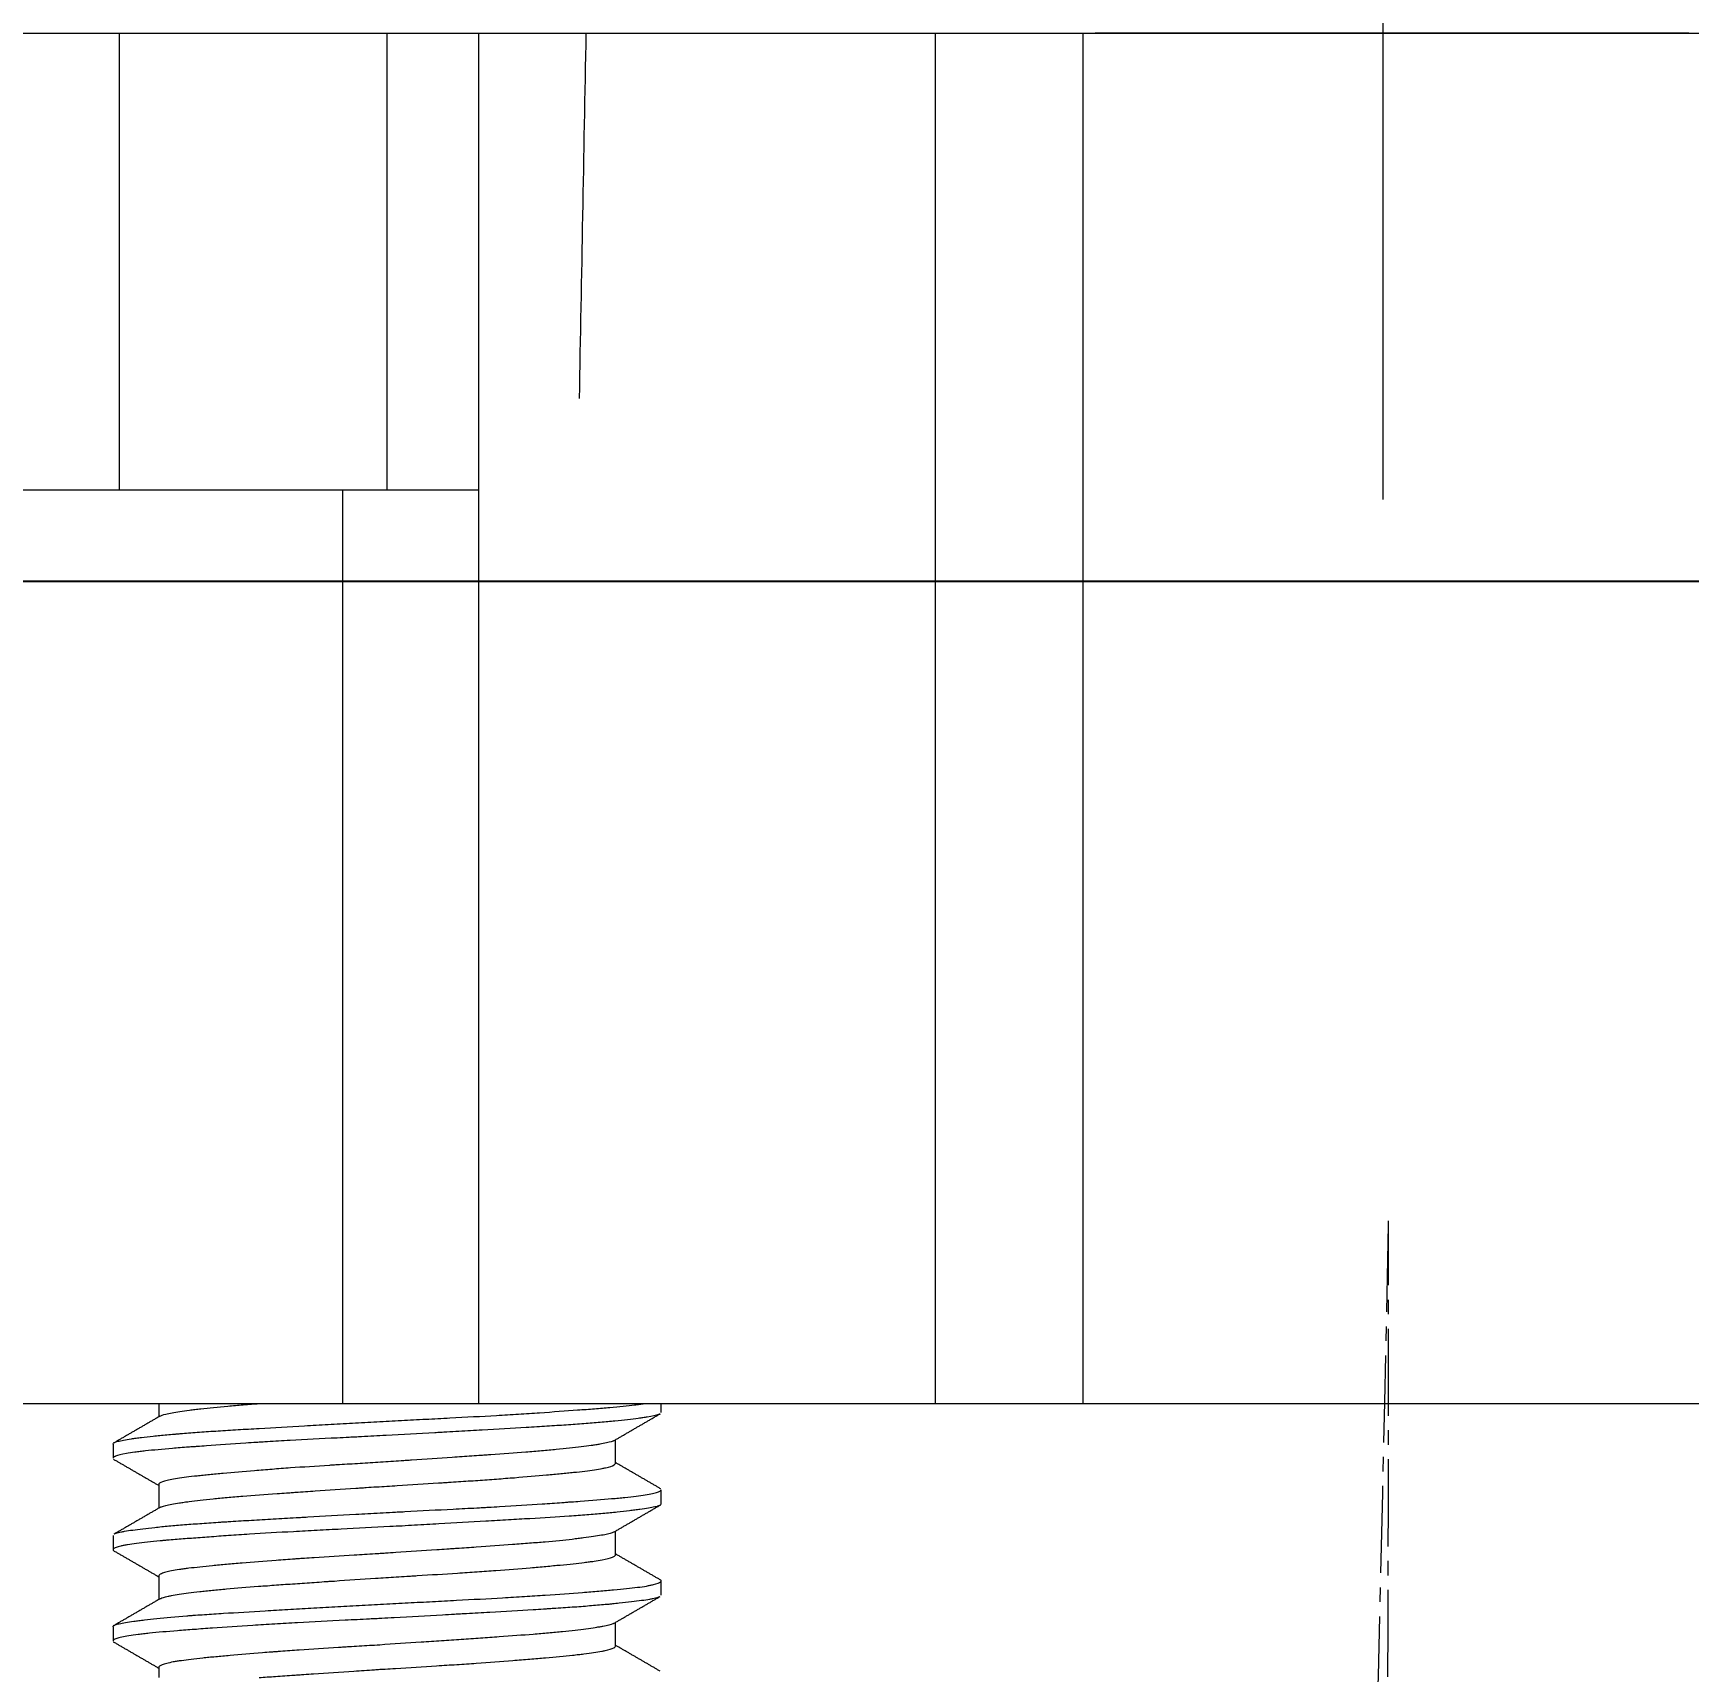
# Model space of a CAD drawing. Header units: millimetres. Extents: x 4812 to 5406, y -1197 to -777.
# Drawn here: x 5115.25 to 5133.38, y -1119.45 to -1101.51 of the extents above; entities that cross this region are included whole.
import ezdxf

# ---------------------------------------------------------------- set-up
doc = ezdxf.new("R2010")
doc.units = ezdxf.units.MM
doc.header["$LTSCALE"] = 0.1
doc.linetypes.add('CENTER2', pattern=[28.575, 19.05, -3.175, 3.175, -3.175])
doc.linetypes.add('CENTERX2', pattern=[101.6, 63.5, -12.7, 12.7, -12.7])
doc.layers.get('0').update_dxf_attribs({"lineweight": 13})
doc.layers.add('CENTER', color=1, linetype='CENTERX2', lineweight=15)
doc.layers.add('DIM', color=3, linetype='Continuous', lineweight=9)
doc.styles.get("Standard").update_dxf_attribs({"font": 'arial.ttf'})
doc.dimstyles.new('사본 ISO-25', dxfattribs={"dimtxt": 5, "dimasz": 5, "dimexe": 1.25, "dimexo": 0.625, "dimgap": 1.2, "dimtad": 1, "dimtih": 1, "dimtoh": 1, "dimdec": 1, "dimdsep": 46, "dimtxsty": 'Standard', "dimcen": 5, "dimclrd": 3, "dimclre": 3, "dimclrt": 4, "dimadec": 0, "dimazin": 0, "dimtfac": 1, "dimtdec": 1, "dimtmove": 0, "dimatfit": 3, "dimfxl": 1.25, "dimarcsym": 0})

# ---------------------------------------------------------------- blocks, each defined once
blk = doc.blocks.new('*D11')
at = {"layer": 'Defpoints', "color": 0, "transparency": 16777216}
for p in [(5104.534, -1092.515), (5155.534, -1092.515), (5155.534, -1122.515)]:
    blk.add_point(p, dxfattribs=at)
at = {"layer": 'DIM', "color": 3, "lineweight": -2, "transparency": 16777216}
for p, q in [((5104.534, -1093.14), (5104.534, -1123.765)), ((5155.534, -1093.14), (5155.534, -1123.765)), ((5109.534, -1122.515), (5150.534, -1122.515)), ((5155.534, -1122.515), (5197.285, -1122.515))]:
    blk.add_line(p, q, dxfattribs=at)
at = {"layer": 'DIM', "color": 3, "transparency": 16777216}
for points in [[(5109.534, -1121.681), (5109.534, -1123.348), (5104.534, -1122.515)], [(5150.534, -1121.681), (5150.534, -1123.348), (5155.534, -1122.515)]]:
    blk.add_solid(points, dxfattribs=at)
at = {"layer": 'DIM', "color": 4, "transparency": 16777216, "insert": (5192.986, -1118.762), "char_height": 5, "attachment_point": 5}
blk.add_mtext('51', dxfattribs=at)
blk = doc.blocks.new('*D12')
at = {"layer": 'Defpoints', "color": 0, "transparency": 16777216}
for p in [(5110.034, -1087.515), (5150.034, -1087.515), (5150.034, -1107.515)]:
    blk.add_point(p, dxfattribs=at)
at = {"layer": 'DIM', "color": 3, "lineweight": -2, "transparency": 16777216}
for p, q in [((5110.034, -1088.14), (5110.034, -1108.765)), ((5150.034, -1088.14), (5150.034, -1108.765)), ((5115.034, -1107.515), (5145.034, -1107.515)), ((5150.034, -1107.515), (5197.665, -1107.515))]:
    blk.add_line(p, q, dxfattribs=at)
at = {"layer": 'DIM', "color": 3, "transparency": 16777216}
for points in [[(5115.034, -1106.681), (5115.034, -1108.348), (5110.034, -1107.515)], [(5145.034, -1106.681), (5145.034, -1108.348), (5150.034, -1107.515)]]:
    blk.add_solid(points, dxfattribs=at)
at = {"layer": 'DIM', "color": 4, "transparency": 16777216, "insert": (5192.791, -1103.762), "char_height": 5, "attachment_point": 5}
blk.add_mtext('40', dxfattribs=at)

msp = doc.modelspace()

# ---------------------------------------------------------------- linework, layer by layer
at = {"color": 7, "linetype": 'Continuous'}
for p, q in [((5102.379, -1101.515), (5157.879, -1101.515)), ((5116.198, -1101.515), (5116.198, -1106.515)), ((5119.129, -1106.515), (5119.129, -1101.515)), ((5120.129, -1101.515), (5120.129, -1116.515)), ((5125.129, -1101.515), (5125.129, -1116.515)), ((5126.749, -1116.515), (5126.749, -1101.515)), ((5102.379, -1106.515), (5120.129, -1106.515)), ((5118.64, -1106.515), (5118.64, -1116.515)), ((5106.629, -1116.515), (5153.629, -1116.515))]:
    msp.add_line(p, q, dxfattribs=at)
at = {"color": 7, "linetype": 'Continuous', "lineweight": 18}
for p, q in [((5102.629, -1101.515), (5121.309, -1101.515)), ((5122.727, -1101.515), (5124.225, -1101.515)), ((5124.225, -1101.515), (5125.293, -1101.515)), ((5125.293, -1101.515), (5126.879, -1101.515)), ((5133.379, -1101.515), (5126.879, -1101.515)), ((5116.629, -1116.515), (5116.629, -1116.661)), ((5122.129, -1116.614), (5122.129, -1116.515)), ((5116.129, -1116.958), (5116.132, -1116.951)), ((5116.129, -1116.958), (5116.129, -1117.113)), ((5121.629, -1117.169), (5121.629, -1116.911)), ((5116.629, -1117.403), (5116.629, -1117.661)), ((5122.129, -1117.613), (5122.129, -1117.459)), ((5121.629, -1118.17), (5121.629, -1117.911)), ((5116.129, -1117.958), (5116.129, -1118.114)), ((5116.629, -1118.402), (5116.629, -1118.661)), ((5122.129, -1118.614), (5122.129, -1118.458)), ((5116.129, -1118.958), (5116.129, -1119.113)), ((5121.629, -1119.169), (5121.629, -1118.911)), ((5116.629, -1119.403), (5116.629, -1119.515))]:
    msp.add_line(p, q, dxfattribs=at)
at = {"color": 1, "linetype": 'Continuous', "lineweight": 13}
msp.add_open_spline([(5121.235, -1105.515), (5121.247, -1104.848), (5121.26, -1104.181), (5121.284, -1102.847), (5121.296, -1102.181), (5121.309, -1101.515)], degree=3, knots=[0, 0, 0, 0, 0.500236, 0.500236, 1, 1, 1, 1], dxfattribs=at)
at = {"color": 7, "linetype": 'Continuous', "lineweight": 18}
for points, knots in [([(5121.309, -1101.515), (5121.346, -1101.515), (5121.385, -1101.515), (5121.443, -1101.515), (5121.462, -1101.515), (5121.502, -1101.515), (5121.522, -1101.515), (5121.62, -1101.515), (5121.699, -1101.515), (5121.797, -1101.515), (5121.816, -1101.515), (5121.855, -1101.515), (5121.874, -1101.515), (5121.932, -1101.515), (5122.006, -1101.515), (5122.077, -1101.515), (5122.129, -1101.515), (5122.147, -1101.515), (5122.18, -1101.515), (5122.197, -1101.515), (5122.277, -1101.515), (5122.335, -1101.515), (5122.4, -1101.515), (5122.412, -1101.515), (5122.436, -1101.515), (5122.448, -1101.515), (5122.481, -1101.515), (5122.521, -1101.515), (5122.553, -1101.515), (5122.573, -1101.515), (5122.58, -1101.515), (5122.591, -1101.515), (5122.597, -1101.515), (5122.62, -1101.515), (5122.629, -1101.515), (5122.629, -1101.515)], [0, 0, 0, 0, 0.062529, 0.062529, 0.093794, 0.093794, 0.125058, 0.125058, 0.250117, 0.250117, 0.281382, 0.281382, 0.312646, 0.312646, 0.375175, 0.437705, 0.437705, 0.468969, 0.468969, 0.500234, 0.500234, 0.625292, 0.625292, 0.656557, 0.656557, 0.687821, 0.687821, 0.750351, 0.81288, 0.81288, 0.844145, 0.844145, 0.875409, 0.875409, 1, 1, 1, 1]), ([(5122.113, -1116.63), (5122.109, -1116.632), (5122.104, -1116.634), (5122.073, -1116.645), (5122.033, -1116.654), (5121.962, -1116.666), (5121.946, -1116.668), (5121.914, -1116.673), (5121.897, -1116.675), (5121.843, -1116.682), (5121.765, -1116.692), (5121.626, -1116.706), (5121.52, -1116.716), (5121.434, -1116.724), (5121.405, -1116.726), (5121.346, -1116.731), (5121.315, -1116.734), (5121.222, -1116.741), (5121.157, -1116.746), (5121.022, -1116.755), (5120.952, -1116.759), (5120.843, -1116.766), (5120.806, -1116.768), (5120.731, -1116.773), (5120.692, -1116.775), (5120.498, -1116.787), (5120.337, -1116.796), (5120.086, -1116.81), (5120.001, -1116.815), (5119.871, -1116.823), (5119.827, -1116.825), (5119.761, -1116.829), (5119.739, -1116.83), (5119.695, -1116.833), (5119.673, -1116.834), (5119.473, -1116.845), (5119.296, -1116.855), (5119.028, -1116.869), (5118.939, -1116.874), (5118.827, -1116.88), (5118.804, -1116.881), (5118.759, -1116.883), (5118.737, -1116.884), (5118.67, -1116.888), (5118.626, -1116.89), (5118.405, -1116.901), (5118.233, -1116.91), (5117.983, -1116.924), (5117.9, -1116.929), (5117.799, -1116.935), (5117.779, -1116.936), (5117.739, -1116.939), (5117.679, -1116.942), (5117.62, -1116.946), (5117.429, -1116.958), (5117.285, -1116.968), (5117.117, -1116.981), (5117.067, -1116.984), (5117.019, -1116.988), (5116.987, -1116.99), (5116.971, -1116.991), (5116.894, -1116.997), (5116.835, -1117.002), (5116.668, -1117.016), (5116.57, -1117.025), (5116.464, -1117.036), (5116.444, -1117.038), (5116.415, -1117.042), (5116.405, -1117.043), (5116.386, -1117.045), (5116.341, -1117.051), (5116.302, -1117.057), (5116.22, -1117.072), (5116.18, -1117.082), (5116.153, -1117.093), (5116.15, -1117.095), (5116.145, -1117.097), (5116.143, -1117.098), (5116.137, -1117.102), (5116.134, -1117.105), (5116.13, -1117.109), (5116.129, -1117.112), (5116.129, -1117.114)], [0, 0, 0, 0, 0.012264, 0.012264, 0.071226, 0.071226, 0.085967, 0.085967, 0.100707, 0.100707, 0.130188, 0.15967, 0.189151, 0.189151, 0.203891, 0.203891, 0.218632, 0.218632, 0.248113, 0.248113, 0.277594, 0.277594, 0.292335, 0.292335, 0.307075, 0.307075, 0.366037, 0.366037, 0.395519, 0.395519, 0.410259, 0.410259, 0.417629, 0.417629, 0.425, 0.425, 0.483962, 0.483962, 0.513443, 0.513443, 0.520813, 0.520813, 0.528184, 0.528184, 0.542924, 0.542924, 0.601886, 0.601886, 0.631367, 0.631367, 0.638738, 0.638738, 0.646108, 0.660849, 0.660849, 0.719811, 0.719811, 0.734551, 0.741922, 0.741922, 0.749292, 0.749292, 0.778773, 0.778773, 0.837735, 0.837735, 0.852476, 0.852476, 0.859846, 0.859846, 0.867216, 0.896697, 0.896697, 0.95566, 0.95566, 0.96303, 0.96303, 0.9704, 0.9704, 0.985141, 0.985141, 1, 1, 1, 1]), ([(5116.138, -1116.946), (5116.139, -1116.945), (5116.142, -1116.943), (5116.153, -1116.937), (5116.166, -1116.933), (5116.217, -1116.92), (5116.266, -1116.911), (5116.339, -1116.9), (5116.347, -1116.899), (5116.365, -1116.896), (5116.391, -1116.893), (5116.419, -1116.889), (5116.479, -1116.882), (5116.565, -1116.872), (5116.665, -1116.862), (5116.745, -1116.855), (5116.786, -1116.851), (5116.829, -1116.847), (5116.858, -1116.845), (5116.873, -1116.844), (5116.948, -1116.838), (5117.011, -1116.833), (5117.141, -1116.823), (5117.277, -1116.814), (5117.422, -1116.805), (5117.535, -1116.798), (5117.573, -1116.796), (5117.651, -1116.792), (5117.69, -1116.789), (5117.89, -1116.778), (5118.055, -1116.768), (5118.31, -1116.754), (5118.396, -1116.749), (5118.528, -1116.741), (5118.572, -1116.739), (5118.661, -1116.733), (5118.706, -1116.731), (5118.839, -1116.723), (5118.928, -1116.719), (5119.107, -1116.709), (5119.196, -1116.704), (5119.374, -1116.695), (5119.463, -1116.69), (5119.597, -1116.684), (5119.642, -1116.681), (5119.73, -1116.677), (5119.774, -1116.674), (5119.992, -1116.663), (5120.162, -1116.654), (5120.408, -1116.64), (5120.488, -1116.635), (5120.607, -1116.628), (5120.646, -1116.625), (5120.723, -1116.62), (5120.761, -1116.618), (5120.947, -1116.605), (5121.086, -1116.595), (5121.247, -1116.583), (5121.278, -1116.581), (5121.34, -1116.576), (5121.37, -1116.574), (5121.459, -1116.567), (5121.514, -1116.562), (5121.671, -1116.549), (5121.761, -1116.54), (5121.858, -1116.528), (5121.876, -1116.526), (5121.902, -1116.522), (5121.911, -1116.521), (5121.928, -1116.519), (5121.939, -1116.517), (5121.949, -1116.515), (5121.952, -1116.515)], [0, 0, 0, 0, 0.0081922, 0.0081922, 0.0374525, 0.0374525, 0.0959731, 0.0959731, 0.1032881, 0.1032881, 0.1106032, 0.1252333, 0.1252333, 0.1544936, 0.1837539, 0.1837539, 0.1983841, 0.2056992, 0.2056992, 0.2130142, 0.2130142, 0.2422745, 0.2422745, 0.2715348, 0.3007951, 0.3007951, 0.3154253, 0.3154253, 0.3300554, 0.3300554, 0.388576, 0.388576, 0.4178363, 0.4178363, 0.4324664, 0.4324664, 0.4470966, 0.4470966, 0.4763569, 0.4763569, 0.5056172, 0.5056172, 0.5348774, 0.5348774, 0.5495076, 0.5495076, 0.5641377, 0.5641377, 0.6226583, 0.6226583, 0.6519186, 0.6519186, 0.6665488, 0.6665488, 0.6811789, 0.6811789, 0.7396995, 0.7396995, 0.7543296, 0.7543296, 0.7689598, 0.7689598, 0.7982201, 0.7982201, 0.8567407, 0.8567407, 0.8713708, 0.8713708, 0.8786859, 0.8786859, 0.886001, 0.8886784, 0.8886784, 0.8886784, 0.8886784]), ([(5116.64, -1116.654), (5116.653, -1116.646), (5116.675, -1116.638), (5116.727, -1116.625), (5116.75, -1116.621), (5116.801, -1116.611), (5116.858, -1116.602), (5116.928, -1116.592), (5116.985, -1116.584), (5117.005, -1116.582), (5117.047, -1116.577), (5117.068, -1116.574), (5117.179, -1116.562), (5117.277, -1116.552), (5117.44, -1116.537), (5117.496, -1116.533), (5117.585, -1116.526), (5117.615, -1116.523), (5117.673, -1116.519), (5117.701, -1116.517), (5117.729, -1116.515)], [0, 0, 0, 0, 0.0517241, 0.0517241, 0.0816571, 0.0816571, 0.11159, 0.141523, 0.141523, 0.1564895, 0.1564895, 0.1714559, 0.1714559, 0.2313218, 0.2313218, 0.2612548, 0.2612548, 0.2762213, 0.2762213, 0.2893838, 0.2893838, 0.2893838, 0.2893838]), ([(5121.611, -1116.922), (5121.608, -1116.923), (5121.605, -1116.924), (5121.596, -1116.928), (5121.59, -1116.93), (5121.554, -1116.942), (5121.512, -1116.951), (5121.443, -1116.963), (5121.428, -1116.965), (5121.397, -1116.97), (5121.381, -1116.973), (5121.33, -1116.98), (5121.293, -1116.985), (5121.173, -1117), (5121.082, -1117.01), (5120.955, -1117.022), (5120.929, -1117.025), (5120.875, -1117.029), (5120.848, -1117.032), (5120.764, -1117.039), (5120.706, -1117.044), (5120.526, -1117.057), (5120.399, -1117.067), (5120.246, -1117.077), (5120.229, -1117.078), (5120.195, -1117.081), (5120.178, -1117.082), (5120.126, -1117.086), (5120.091, -1117.088), (5119.985, -1117.095), (5119.914, -1117.1), (5119.697, -1117.115), (5119.55, -1117.125), (5119.379, -1117.136), (5119.36, -1117.138), (5119.322, -1117.14), (5119.265, -1117.144), (5119.208, -1117.148), (5119.095, -1117.155), (5119.02, -1117.16), (5118.87, -1117.169), (5118.795, -1117.174), (5118.683, -1117.181), (5118.627, -1117.184), (5118.571, -1117.187), (5118.534, -1117.19), (5118.516, -1117.191), (5118.35, -1117.201), (5118.208, -1117.211), (5118.003, -1117.225), (5117.936, -1117.23), (5117.838, -1117.238), (5117.806, -1117.24), (5117.742, -1117.245), (5117.71, -1117.248), (5117.556, -1117.26), (5117.441, -1117.27), (5117.284, -1117.284), (5117.234, -1117.289), (5117.162, -1117.296), (5117.138, -1117.299), (5117.093, -1117.303), (5117.071, -1117.306), (5116.966, -1117.317), (5116.894, -1117.326), (5116.804, -1117.341), (5116.778, -1117.346), (5116.73, -1117.356), (5116.71, -1117.361), (5116.659, -1117.376), (5116.638, -1117.386), (5116.63, -1117.398), (5116.629, -1117.4), (5116.629, -1117.403), (5116.629, -1117.403), (5116.629, -1117.404)], [0, 0, 0, 0, 0.008516, 0.008516, 0.023512, 0.023512, 0.083492, 0.083492, 0.098488, 0.098488, 0.113483, 0.113483, 0.143473, 0.143473, 0.203454, 0.203454, 0.218449, 0.218449, 0.233444, 0.233444, 0.263435, 0.263435, 0.323416, 0.323416, 0.330913, 0.330913, 0.338411, 0.338411, 0.353406, 0.353406, 0.383396, 0.383396, 0.443377, 0.443377, 0.450875, 0.450875, 0.458372, 0.473368, 0.473368, 0.503358, 0.503358, 0.533348, 0.533348, 0.548344, 0.555841, 0.555841, 0.563339, 0.563339, 0.62332, 0.62332, 0.65331, 0.65331, 0.668305, 0.668305, 0.6833, 0.6833, 0.743281, 0.743281, 0.773272, 0.773272, 0.788267, 0.788267, 0.803262, 0.803262, 0.863243, 0.863243, 0.893233, 0.893233, 0.923223, 0.923223, 0.983204, 0.983204, 0.998199, 0.998199, 1, 1, 1, 1]), ([(5116.647, -1117.65), (5116.651, -1117.648), (5116.655, -1117.646), (5116.684, -1117.635), (5116.721, -1117.626), (5116.797, -1117.612), (5116.825, -1117.607), (5116.873, -1117.6), (5116.89, -1117.597), (5116.925, -1117.592), (5116.943, -1117.59), (5117.038, -1117.578), (5117.125, -1117.568), (5117.248, -1117.555), (5117.273, -1117.553), (5117.325, -1117.548), (5117.351, -1117.545), (5117.433, -1117.538), (5117.49, -1117.533), (5117.666, -1117.519), (5117.792, -1117.51), (5117.958, -1117.498), (5117.992, -1117.496), (5118.044, -1117.492), (5118.061, -1117.491), (5118.096, -1117.489), (5118.113, -1117.487), (5118.2, -1117.481), (5118.271, -1117.477), (5118.487, -1117.462), (5118.634, -1117.452), (5118.804, -1117.44), (5118.823, -1117.439), (5118.861, -1117.437), (5118.88, -1117.435), (5118.937, -1117.431), (5118.975, -1117.429), (5119.089, -1117.422), (5119.165, -1117.417), (5119.391, -1117.403), (5119.542, -1117.393), (5119.709, -1117.383), (5119.728, -1117.382), (5119.765, -1117.379), (5119.82, -1117.376), (5119.875, -1117.372), (5119.983, -1117.365), (5120.124, -1117.356), (5120.26, -1117.346), (5120.36, -1117.339), (5120.393, -1117.336), (5120.459, -1117.331), (5120.491, -1117.329), (5120.65, -1117.316), (5120.767, -1117.306), (5120.929, -1117.291), (5120.981, -1117.287), (5121.055, -1117.28), (5121.079, -1117.277), (5121.126, -1117.273), (5121.149, -1117.27), (5121.259, -1117.259), (5121.335, -1117.249), (5121.43, -1117.235), (5121.459, -1117.23), (5121.497, -1117.223), (5121.509, -1117.22), (5121.531, -1117.215), (5121.542, -1117.213), (5121.589, -1117.2), (5121.613, -1117.19), (5121.626, -1117.178), (5121.628, -1117.174), (5121.629, -1117.17), (5121.629, -1117.169), (5121.629, -1117.169), (5121.629, -1117.169)], [0, 0, 0, 0, 0.012066, 0.012066, 0.072394, 0.072394, 0.102558, 0.102558, 0.11764, 0.11764, 0.132722, 0.132722, 0.19305, 0.19305, 0.208132, 0.208132, 0.223214, 0.223214, 0.253378, 0.253378, 0.313707, 0.313707, 0.328789, 0.328789, 0.33633, 0.33633, 0.343871, 0.343871, 0.374035, 0.374035, 0.434363, 0.434363, 0.441904, 0.441904, 0.449445, 0.449445, 0.464527, 0.464527, 0.494691, 0.494691, 0.555019, 0.555019, 0.56256, 0.56256, 0.570101, 0.585183, 0.585183, 0.615347, 0.645512, 0.645512, 0.660594, 0.660594, 0.675676, 0.675676, 0.736004, 0.736004, 0.766168, 0.766168, 0.78125, 0.78125, 0.796332, 0.796332, 0.85666, 0.85666, 0.886824, 0.886824, 0.901906, 0.901906, 0.916988, 0.916988, 0.977317, 0.977317, 0.992399, 0.99994, 0.99994, 1, 1, 1, 1]), ([(5116.145, -1117.942), (5116.155, -1117.937), (5116.17, -1117.932), (5116.199, -1117.924), (5116.209, -1117.922), (5116.231, -1117.918), (5116.243, -1117.915), (5116.282, -1117.908), (5116.311, -1117.904), (5116.411, -1117.89), (5116.492, -1117.88), (5116.612, -1117.868), (5116.636, -1117.865), (5116.688, -1117.86), (5116.714, -1117.858), (5116.796, -1117.85), (5116.853, -1117.845), (5116.973, -1117.836), (5117.036, -1117.831), (5117.168, -1117.822), (5117.237, -1117.817), (5117.326, -1117.811), (5117.344, -1117.81), (5117.381, -1117.808), (5117.436, -1117.804), (5117.492, -1117.801), (5117.606, -1117.794), (5117.761, -1117.785), (5117.923, -1117.776), (5118.048, -1117.769), (5118.111, -1117.765), (5118.196, -1117.76), (5118.239, -1117.758), (5118.434, -1117.746), (5118.608, -1117.736), (5118.874, -1117.722), (5118.963, -1117.717), (5119.098, -1117.709), (5119.143, -1117.707), (5119.211, -1117.703), (5119.233, -1117.702), (5119.278, -1117.7), (5119.301, -1117.699), (5119.503, -1117.688), (5119.679, -1117.679), (5119.939, -1117.666), (5120.025, -1117.661), (5120.131, -1117.656), (5120.152, -1117.654), (5120.195, -1117.652), (5120.216, -1117.651), (5120.279, -1117.647), (5120.32, -1117.645), (5120.525, -1117.633), (5120.68, -1117.623), (5120.901, -1117.608), (5120.973, -1117.603), (5121.06, -1117.597), (5121.077, -1117.596), (5121.111, -1117.593), (5121.162, -1117.59), (5121.21, -1117.586), (5121.369, -1117.574), (5121.484, -1117.565), (5121.613, -1117.554), (5121.65, -1117.55), (5121.685, -1117.547), (5121.709, -1117.545), (5121.72, -1117.544), (5121.776, -1117.538), (5121.817, -1117.533), (5121.93, -1117.519), (5121.989, -1117.509), (5122.045, -1117.497), (5122.056, -1117.495), (5122.074, -1117.489), (5122.082, -1117.487), (5122.104, -1117.479), (5122.115, -1117.474), (5122.126, -1117.465), (5122.129, -1117.462), (5122.129, -1117.458)], [0, 0, 0, 0, 0.032546, 0.032546, 0.047287, 0.047287, 0.062028, 0.062028, 0.091509, 0.091509, 0.150471, 0.150471, 0.165211, 0.165211, 0.179952, 0.179952, 0.209433, 0.209433, 0.238914, 0.238914, 0.268395, 0.268395, 0.275765, 0.275765, 0.283136, 0.297876, 0.297876, 0.327357, 0.356838, 0.356838, 0.371579, 0.378949, 0.38632, 0.38632, 0.445282, 0.445282, 0.474763, 0.474763, 0.489503, 0.489503, 0.496874, 0.496874, 0.504244, 0.504244, 0.563206, 0.563206, 0.592687, 0.592687, 0.600057, 0.600057, 0.607428, 0.607428, 0.622168, 0.622168, 0.68113, 0.68113, 0.710612, 0.710612, 0.717982, 0.717982, 0.725352, 0.740093, 0.740093, 0.799055, 0.799055, 0.813795, 0.821166, 0.821166, 0.828536, 0.828536, 0.858017, 0.858017, 0.916979, 0.916979, 0.93172, 0.93172, 0.94646, 0.94646, 0.975941, 0.975941, 1, 1, 1, 1]), ([(5122.129, -1117.615), (5122.129, -1117.617), (5122.128, -1117.618), (5122.124, -1117.625), (5122.116, -1117.629), (5122.102, -1117.635), (5122.099, -1117.636), (5122.092, -1117.638), (5122.081, -1117.642), (5122.068, -1117.645), (5122.039, -1117.652), (5121.993, -1117.661), (5121.932, -1117.67), (5121.88, -1117.677), (5121.853, -1117.681), (5121.823, -1117.684), (5121.803, -1117.687), (5121.793, -1117.688), (5121.74, -1117.694), (5121.649, -1117.704), (5121.494, -1117.719), (5121.377, -1117.729), (5121.285, -1117.736), (5121.254, -1117.738), (5121.189, -1117.743), (5121.156, -1117.746), (5120.988, -1117.757), (5120.844, -1117.766), (5120.616, -1117.78), (5120.538, -1117.784), (5120.417, -1117.791), (5120.376, -1117.794), (5120.293, -1117.798), (5120.251, -1117.801), (5120.042, -1117.813), (5119.871, -1117.823), (5119.608, -1117.838), (5119.519, -1117.843), (5119.385, -1117.85), (5119.339, -1117.853), (5119.25, -1117.858), (5119.205, -1117.86), (5118.981, -1117.872), (5118.803, -1117.881), (5118.539, -1117.895), (5118.451, -1117.899), (5118.276, -1117.908), (5118.19, -1117.913), (5117.938, -1117.927), (5117.777, -1117.936), (5117.583, -1117.948), (5117.545, -1117.951), (5117.469, -1117.956), (5117.431, -1117.958), (5117.321, -1117.966), (5117.25, -1117.971), (5117.115, -1117.981), (5117.049, -1117.986), (5116.925, -1117.995), (5116.865, -1118), (5116.78, -1118.006), (5116.752, -1118.009), (5116.711, -1118.012), (5116.698, -1118.013), (5116.672, -1118.016), (5116.608, -1118.021), (5116.549, -1118.027), (5116.419, -1118.041), (5116.347, -1118.05), (5116.282, -1118.061), (5116.275, -1118.062), (5116.261, -1118.065), (5116.255, -1118.066), (5116.236, -1118.07), (5116.224, -1118.072), (5116.192, -1118.08), (5116.158, -1118.09), (5116.14, -1118.1), (5116.129, -1118.109), (5116.128, -1118.114), (5116.131, -1118.12), (5116.132, -1118.121), (5116.135, -1118.124), (5116.137, -1118.126), (5116.141, -1118.128), (5116.143, -1118.129)], [0, 0, 0, 0, 0.009973, 0.009973, 0.037677, 0.037677, 0.044603, 0.044603, 0.051529, 0.06538, 0.06538, 0.093084, 0.120788, 0.120788, 0.13464, 0.141566, 0.141566, 0.148492, 0.148492, 0.176196, 0.2039, 0.231604, 0.231604, 0.245456, 0.245456, 0.259308, 0.259308, 0.314716, 0.314716, 0.34242, 0.34242, 0.356271, 0.356271, 0.370123, 0.370123, 0.425531, 0.425531, 0.453235, 0.453235, 0.467087, 0.467087, 0.480939, 0.480939, 0.536347, 0.536347, 0.564051, 0.564051, 0.591755, 0.591755, 0.647162, 0.647162, 0.661014, 0.661014, 0.674866, 0.674866, 0.70257, 0.70257, 0.730274, 0.730274, 0.757978, 0.757978, 0.77183, 0.77183, 0.778756, 0.778756, 0.785682, 0.813386, 0.813386, 0.868794, 0.868794, 0.87572, 0.87572, 0.882646, 0.882646, 0.896498, 0.896498, 0.924201, 0.951905, 0.951905, 0.979609, 0.979609, 0.986535, 0.986535, 0.993461, 1, 1, 1, 1]), ([(5121.617, -1117.918), (5121.611, -1117.922), (5121.603, -1117.926), (5121.58, -1117.934), (5121.563, -1117.939), (5121.504, -1117.953), (5121.451, -1117.962), (5121.355, -1117.976), (5121.319, -1117.981), (5121.261, -1117.989), (5121.241, -1117.991), (5121.2, -1117.996), (5121.178, -1117.999), (5121.067, -1118.011), (5120.967, -1118.021), (5120.804, -1118.036), (5120.747, -1118.04), (5120.658, -1118.047), (5120.628, -1118.05), (5120.566, -1118.054), (5120.535, -1118.057), (5120.377, -1118.068), (5120.244, -1118.078), (5120.036, -1118.092), (5119.965, -1118.097), (5119.874, -1118.103), (5119.856, -1118.104), (5119.819, -1118.107), (5119.764, -1118.111), (5119.709, -1118.114), (5119.525, -1118.127), (5119.375, -1118.137), (5119.187, -1118.149), (5119.13, -1118.153), (5119.073, -1118.156), (5119.035, -1118.159), (5119.016, -1118.16), (5118.92, -1118.166), (5118.845, -1118.171), (5118.621, -1118.184), (5118.474, -1118.193), (5118.295, -1118.205), (5118.259, -1118.208), (5118.206, -1118.211), (5118.188, -1118.212), (5118.153, -1118.215), (5118.136, -1118.216), (5118.049, -1118.222), (5117.981, -1118.227), (5117.784, -1118.242), (5117.659, -1118.252), (5117.512, -1118.264), (5117.483, -1118.267), (5117.427, -1118.272), (5117.399, -1118.274), (5117.318, -1118.281), (5117.267, -1118.286), (5117.121, -1118.3), (5117.035, -1118.309), (5116.94, -1118.321), (5116.922, -1118.323), (5116.887, -1118.328), (5116.871, -1118.33), (5116.824, -1118.338), (5116.767, -1118.347), (5116.724, -1118.357), (5116.696, -1118.365), (5116.688, -1118.367), (5116.672, -1118.372), (5116.665, -1118.375), (5116.639, -1118.386), (5116.629, -1118.395), (5116.629, -1118.403)], [0, 0, 0, 0, 0.023615, 0.023615, 0.053433, 0.053433, 0.113071, 0.113071, 0.142889, 0.142889, 0.157799, 0.157799, 0.172708, 0.172708, 0.232345, 0.232345, 0.262164, 0.262164, 0.277073, 0.277073, 0.291983, 0.291983, 0.35162, 0.35162, 0.381439, 0.381439, 0.388893, 0.388893, 0.396348, 0.411257, 0.411257, 0.470895, 0.470895, 0.485804, 0.493259, 0.493259, 0.500714, 0.500714, 0.530532, 0.530532, 0.59017, 0.59017, 0.605079, 0.605079, 0.612534, 0.612534, 0.619988, 0.619988, 0.649807, 0.649807, 0.709444, 0.709444, 0.724354, 0.724354, 0.739263, 0.739263, 0.769082, 0.769082, 0.828719, 0.828719, 0.843628, 0.843628, 0.858538, 0.858538, 0.888356, 0.918175, 0.918175, 0.933084, 0.933084, 0.947994, 0.947994, 1, 1, 1, 1]), ([(5116.64, -1118.654), (5116.652, -1118.647), (5116.673, -1118.639), (5116.712, -1118.629), (5116.722, -1118.627), (5116.744, -1118.622), (5116.756, -1118.62), (5116.794, -1118.612), (5116.822, -1118.608), (5116.916, -1118.593), (5116.991, -1118.583), (5117.1, -1118.571), (5117.122, -1118.568), (5117.169, -1118.563), (5117.193, -1118.561), (5117.267, -1118.553), (5117.318, -1118.548), (5117.479, -1118.534), (5117.596, -1118.525), (5117.754, -1118.513), (5117.787, -1118.511), (5117.852, -1118.506), (5117.884, -1118.503), (5117.984, -1118.496), (5118.12, -1118.487), (5118.261, -1118.477), (5118.368, -1118.47), (5118.423, -1118.466), (5118.478, -1118.462), (5118.515, -1118.46), (5118.534, -1118.459), (5118.701, -1118.447), (5118.851, -1118.437), (5119.078, -1118.422), (5119.153, -1118.417), (5119.267, -1118.41), (5119.306, -1118.408), (5119.363, -1118.404), (5119.382, -1118.403), (5119.42, -1118.401), (5119.439, -1118.4), (5119.609, -1118.389), (5119.756, -1118.38), (5119.972, -1118.366), (5120.043, -1118.361), (5120.149, -1118.354), (5120.184, -1118.352), (5120.252, -1118.347), (5120.286, -1118.344), (5120.453, -1118.332), (5120.579, -1118.322), (5120.756, -1118.307), (5120.813, -1118.302), (5120.923, -1118.292), (5120.976, -1118.287), (5121.124, -1118.273), (5121.212, -1118.264), (5121.307, -1118.252), (5121.326, -1118.25), (5121.361, -1118.245), (5121.378, -1118.243), (5121.427, -1118.236), (5121.456, -1118.231), (5121.533, -1118.216), (5121.571, -1118.206), (5121.602, -1118.193), (5121.607, -1118.191), (5121.616, -1118.186), (5121.62, -1118.183), (5121.627, -1118.177), (5121.629, -1118.173), (5121.629, -1118.169)], [0, 0, 0, 0, 0.049329, 0.049329, 0.064295, 0.064295, 0.079262, 0.079262, 0.109195, 0.109195, 0.169061, 0.169061, 0.184027, 0.184027, 0.198993, 0.198993, 0.228926, 0.228926, 0.288792, 0.288792, 0.303759, 0.303759, 0.318725, 0.318725, 0.348658, 0.378591, 0.378591, 0.393557, 0.401041, 0.401041, 0.408524, 0.408524, 0.46839, 0.46839, 0.498323, 0.498323, 0.513289, 0.513289, 0.520772, 0.520772, 0.528256, 0.528256, 0.588121, 0.588121, 0.618054, 0.618054, 0.633021, 0.633021, 0.647987, 0.647987, 0.707853, 0.707853, 0.737786, 0.737786, 0.767719, 0.767719, 0.827585, 0.827585, 0.842551, 0.842551, 0.857518, 0.857518, 0.887451, 0.887451, 0.947317, 0.947317, 0.962283, 0.962283, 0.97725, 0.97725, 1, 1, 1, 1]), ([(5116.129, -1118.958), (5116.129, -1118.956), (5116.13, -1118.954), (5116.132, -1118.95), (5116.136, -1118.946), (5116.142, -1118.943), (5116.147, -1118.941), (5116.15, -1118.939), (5116.164, -1118.934), (5116.179, -1118.929), (5116.236, -1118.916), (5116.289, -1118.907), (5116.375, -1118.895), (5116.393, -1118.893), (5116.422, -1118.889), (5116.432, -1118.888), (5116.452, -1118.885), (5116.503, -1118.879), (5116.56, -1118.873), (5116.705, -1118.858), (5116.815, -1118.848), (5116.953, -1118.837), (5116.968, -1118.836), (5117, -1118.834), (5117.016, -1118.832), (5117.064, -1118.829), (5117.097, -1118.827), (5117.198, -1118.82), (5117.267, -1118.815), (5117.482, -1118.802), (5117.634, -1118.793), (5117.836, -1118.781), (5117.877, -1118.778), (5117.959, -1118.774), (5118.001, -1118.771), (5118.126, -1118.764), (5118.295, -1118.754), (5118.468, -1118.744), (5118.6, -1118.737), (5118.644, -1118.734), (5118.733, -1118.729), (5118.778, -1118.727), (5118.913, -1118.719), (5119.002, -1118.714), (5119.181, -1118.705), (5119.27, -1118.7), (5119.448, -1118.691), (5119.537, -1118.687), (5119.67, -1118.68), (5119.714, -1118.678), (5119.802, -1118.673), (5119.846, -1118.671), (5120.064, -1118.659), (5120.232, -1118.65), (5120.475, -1118.636), (5120.554, -1118.631), (5120.671, -1118.624), (5120.709, -1118.621), (5120.785, -1118.616), (5120.823, -1118.614), (5121.006, -1118.601), (5121.142, -1118.591), (5121.33, -1118.577), (5121.39, -1118.572), (5121.476, -1118.566), (5121.504, -1118.563), (5121.558, -1118.559), (5121.584, -1118.556), (5121.71, -1118.545), (5121.797, -1118.536), (5121.906, -1118.522), (5121.939, -1118.517), (5121.983, -1118.51), (5121.996, -1118.507), (5122.021, -1118.502), (5122.033, -1118.5), (5122.086, -1118.487), (5122.113, -1118.477), (5122.126, -1118.465), (5122.128, -1118.463), (5122.129, -1118.458), (5122.129, -1118.455), (5122.126, -1118.45), (5122.124, -1118.448), (5122.119, -1118.445)], [0, 0, 0, 0, 0.01112, 0.01112, 0.025021, 0.031972, 0.031972, 0.038922, 0.038922, 0.066725, 0.066725, 0.12233, 0.12233, 0.136231, 0.136231, 0.143182, 0.143182, 0.150132, 0.177935, 0.177935, 0.23354, 0.23354, 0.24049, 0.24049, 0.247441, 0.247441, 0.261342, 0.261342, 0.289145, 0.289145, 0.34475, 0.34475, 0.358651, 0.358651, 0.372552, 0.372552, 0.400355, 0.428157, 0.428157, 0.442059, 0.442059, 0.45596, 0.45596, 0.483762, 0.483762, 0.511565, 0.511565, 0.539367, 0.539367, 0.553269, 0.553269, 0.56717, 0.56717, 0.622775, 0.622775, 0.650578, 0.650578, 0.664479, 0.664479, 0.67838, 0.67838, 0.733985, 0.733985, 0.761788, 0.761788, 0.775689, 0.775689, 0.78959, 0.78959, 0.845195, 0.845195, 0.872998, 0.872998, 0.886899, 0.886899, 0.9008, 0.9008, 0.956405, 0.956405, 0.970306, 0.970306, 0.984208, 0.984208, 1, 1, 1, 1]), ([(5122.112, -1118.631), (5122.111, -1118.631), (5122.101, -1118.636), (5122.086, -1118.641), (5122.059, -1118.647), (5122.044, -1118.651), (5122.027, -1118.654), (5122.015, -1118.656), (5122.009, -1118.658), (5121.95, -1118.668), (5121.884, -1118.677), (5121.762, -1118.692), (5121.718, -1118.697), (5121.647, -1118.704), (5121.622, -1118.707), (5121.584, -1118.71), (5121.57, -1118.712), (5121.544, -1118.714), (5121.477, -1118.72), (5121.405, -1118.726), (5121.285, -1118.736), (5121.222, -1118.741), (5121.09, -1118.75), (5121.022, -1118.755), (5120.932, -1118.76), (5120.914, -1118.762), (5120.878, -1118.764), (5120.86, -1118.765), (5120.804, -1118.768), (5120.766, -1118.771), (5120.577, -1118.782), (5120.418, -1118.791), (5120.169, -1118.806), (5120.085, -1118.81), (5119.977, -1118.817), (5119.955, -1118.818), (5119.912, -1118.82), (5119.847, -1118.824), (5119.781, -1118.828), (5119.562, -1118.84), (5119.385, -1118.85), (5119.161, -1118.862), (5119.116, -1118.865), (5119.049, -1118.868), (5119.027, -1118.87), (5118.981, -1118.872), (5118.959, -1118.873), (5118.846, -1118.879), (5118.757, -1118.883), (5118.492, -1118.897), (5118.319, -1118.906), (5118.107, -1118.917), (5118.065, -1118.92), (5117.981, -1118.924), (5117.94, -1118.927), (5117.816, -1118.934), (5117.737, -1118.939), (5117.503, -1118.953), (5117.356, -1118.963), (5117.183, -1118.976), (5117.149, -1118.978), (5117.082, -1118.983), (5117.049, -1118.986), (5116.954, -1118.993), (5116.893, -1118.997), (5116.721, -1119.011), (5116.618, -1119.02), (5116.506, -1119.032), (5116.484, -1119.034), (5116.443, -1119.039), (5116.423, -1119.041), (5116.367, -1119.048), (5116.299, -1119.057), (5116.221, -1119.072), (5116.184, -1119.082), (5116.154, -1119.092), (5116.144, -1119.097), (5116.132, -1119.106), (5116.129, -1119.111), (5116.129, -1119.115)], [0, 0, 0, 0, 0.001887, 0.031368, 0.031368, 0.046108, 0.053479, 0.053479, 0.060849, 0.060849, 0.119811, 0.119811, 0.149292, 0.149292, 0.164033, 0.164033, 0.171403, 0.171403, 0.178774, 0.208255, 0.208255, 0.237736, 0.237736, 0.267217, 0.267217, 0.274587, 0.274587, 0.281958, 0.281958, 0.296698, 0.296698, 0.35566, 0.35566, 0.385142, 0.385142, 0.392512, 0.392512, 0.399882, 0.414623, 0.414623, 0.473585, 0.473585, 0.488326, 0.488326, 0.495696, 0.495696, 0.503066, 0.503066, 0.532547, 0.532547, 0.59151, 0.59151, 0.60625, 0.60625, 0.620991, 0.620991, 0.650472, 0.650472, 0.709434, 0.709434, 0.724175, 0.724175, 0.738915, 0.738915, 0.768397, 0.768397, 0.827359, 0.827359, 0.8421, 0.8421, 0.85684, 0.85684, 0.886321, 0.915802, 0.945284, 0.945284, 0.974765, 0.974765, 1, 1, 1, 1]), ([(5121.611, -1118.921), (5121.608, -1118.923), (5121.605, -1118.925), (5121.578, -1118.935), (5121.542, -1118.945), (5121.48, -1118.956), (5121.467, -1118.959), (5121.439, -1118.963), (5121.424, -1118.966), (5121.377, -1118.973), (5121.343, -1118.978), (5121.232, -1118.993), (5121.146, -1119.003), (5121.025, -1119.015), (5121, -1119.018), (5120.948, -1119.023), (5120.922, -1119.025), (5120.842, -1119.032), (5120.786, -1119.037), (5120.612, -1119.051), (5120.488, -1119.06), (5120.322, -1119.072), (5120.288, -1119.074), (5120.22, -1119.079), (5120.186, -1119.081), (5120.083, -1119.089), (5119.942, -1119.098), (5119.798, -1119.108), (5119.688, -1119.116), (5119.651, -1119.118), (5119.576, -1119.123), (5119.539, -1119.126), (5119.35, -1119.138), (5119.2, -1119.148), (5118.974, -1119.163), (5118.899, -1119.167), (5118.786, -1119.174), (5118.748, -1119.177), (5118.692, -1119.18), (5118.673, -1119.181), (5118.636, -1119.183), (5118.617, -1119.185), (5118.45, -1119.195), (5118.306, -1119.204), (5118.098, -1119.219), (5118.012, -1119.225), (5117.929, -1119.231), (5117.895, -1119.233), (5117.879, -1119.235), (5117.829, -1119.238), (5117.797, -1119.241), (5117.638, -1119.253), (5117.52, -1119.263), (5117.356, -1119.278), (5117.303, -1119.283), (5117.24, -1119.289), (5117.228, -1119.29), (5117.203, -1119.292), (5117.167, -1119.296), (5117.133, -1119.299), (5117.021, -1119.311), (5116.944, -1119.32), (5116.861, -1119.332), (5116.846, -1119.334), (5116.816, -1119.339), (5116.802, -1119.341), (5116.761, -1119.349), (5116.738, -1119.354), (5116.678, -1119.369), (5116.652, -1119.379), (5116.635, -1119.391), (5116.633, -1119.394), (5116.63, -1119.399), (5116.629, -1119.401), (5116.629, -1119.403)], [0, 0, 0, 0, 0.010555, 0.010555, 0.070536, 0.070536, 0.085531, 0.085531, 0.100526, 0.100526, 0.130517, 0.130517, 0.190498, 0.190498, 0.205493, 0.205493, 0.220488, 0.220488, 0.250478, 0.250478, 0.310459, 0.310459, 0.325454, 0.325454, 0.340449, 0.340449, 0.37044, 0.40043, 0.40043, 0.415425, 0.415425, 0.43042, 0.43042, 0.490401, 0.490401, 0.520391, 0.520391, 0.535387, 0.535387, 0.542884, 0.542884, 0.550382, 0.550382, 0.610362, 0.610362, 0.640353, 0.64785, 0.64785, 0.655348, 0.655348, 0.670343, 0.670343, 0.730324, 0.730324, 0.760314, 0.760314, 0.767812, 0.767812, 0.775309, 0.790305, 0.790305, 0.850285, 0.850285, 0.86528, 0.86528, 0.880276, 0.880276, 0.910266, 0.910266, 0.970247, 0.970247, 0.985242, 0.985242, 1, 1, 1, 1]), ([(5117.728, -1119.515), (5117.787, -1119.51), (5117.847, -1119.506), (5117.974, -1119.497), (5118.059, -1119.491), (5118.146, -1119.485), (5118.182, -1119.483), (5118.199, -1119.481), (5118.253, -1119.478), (5118.289, -1119.475), (5118.469, -1119.463), (5118.616, -1119.453), (5118.84, -1119.438), (5118.916, -1119.433), (5119.011, -1119.427), (5119.031, -1119.425), (5119.069, -1119.423), (5119.088, -1119.422), (5119.145, -1119.418), (5119.183, -1119.416), (5119.373, -1119.404), (5119.523, -1119.395), (5119.708, -1119.383), (5119.745, -1119.381), (5119.819, -1119.376), (5119.855, -1119.374), (5119.965, -1119.367), (5120.036, -1119.362), (5120.245, -1119.347), (5120.378, -1119.338), (5120.537, -1119.325), (5120.568, -1119.322), (5120.63, -1119.317), (5120.661, -1119.315), (5120.75, -1119.307), (5120.807, -1119.302), (5120.971, -1119.288), (5121.07, -1119.279), (5121.181, -1119.267), (5121.203, -1119.264), (5121.245, -1119.26), (5121.265, -1119.257), (5121.323, -1119.25), (5121.393, -1119.241), (5121.452, -1119.231), (5121.491, -1119.224), (5121.503, -1119.222), (5121.526, -1119.217), (5121.536, -1119.214), (5121.585, -1119.201), (5121.61, -1119.191), (5121.627, -1119.177), (5121.629, -1119.173), (5121.629, -1119.169)], [0.284642, 0.284642, 0.284642, 0.284642, 0.312621, 0.312621, 0.342727, 0.3502535, 0.3502535, 0.35778, 0.35778, 0.372833, 0.372833, 0.433045, 0.433045, 0.463151, 0.463151, 0.4706775, 0.4706775, 0.478204, 0.478204, 0.493257, 0.493257, 0.5534689, 0.5534689, 0.5685219, 0.5685219, 0.5835749, 0.5835749, 0.6136809, 0.6136809, 0.6738929, 0.6738929, 0.6889459, 0.6889459, 0.7039989, 0.7039989, 0.7341049, 0.7341049, 0.7943169, 0.7943169, 0.8093699, 0.8093699, 0.8244229, 0.8244229, 0.8545288, 0.8846348, 0.8846348, 0.8996878, 0.8996878, 0.9147408, 0.9147408, 0.9749528, 0.9749528, 1, 1, 1, 1])]:
    msp.add_open_spline(points, degree=3, knots=knots, dxfattribs=at)
for points in [[(5116.646, -1116.651), (5116.388, -1116.801), (5116.131, -1116.95)], [(5121.606, -1116.925), (5121.863, -1116.775), (5122.121, -1116.626)], [(5116.135, -1117.125), (5116.382, -1117.268), (5116.629, -1117.411)], [(5122.124, -1117.448), (5121.876, -1117.304), (5121.629, -1117.161)], [(5116.653, -1117.647), (5116.396, -1117.796), (5116.138, -1117.946)], [(5121.613, -1117.921), (5121.87, -1117.771), (5122.127, -1117.622)], [(5116.135, -1118.125), (5116.382, -1118.268), (5116.629, -1118.411)], [(5122.126, -1118.449), (5121.878, -1118.305), (5121.629, -1118.161)], [(5116.646, -1118.651), (5116.389, -1118.8), (5116.131, -1118.949)], [(5121.606, -1118.924), (5121.863, -1118.775), (5122.12, -1118.626)], [(5116.131, -1119.122), (5116.38, -1119.267), (5116.629, -1119.411)], [(5122.12, -1119.446), (5121.875, -1119.303), (5121.629, -1119.161)]]:
    msp.add_open_spline(points, degree=2, dxfattribs=at)
at = {"layer": 'CENTER'}
msp.add_lwpolyline([(5130.034, -1106.62), (5130.034, -896.343)], dxfattribs=at)
at = {"layer": 'CENTER', "color": 1, "linetype": 'CENTER2', "ltscale": 0.5}
for points in [[(5077.771, -1125.729, 0), (5082.577, -1109.163, 0), (5094.557, -1105.989, 0), (5107.168, -1150.321, 0), (5120.862, -1152.093, 0), (5129.397, -1131.194, 0), (5130.092, -1114.515)], [(5180.355, -1125.729, 0), (5175.549, -1109.163, 0), (5163.569, -1105.989, 0), (5150.958, -1150.321, 0), (5137.264, -1152.093, 0), (5130.031, -1125.07, 0), (5130.092, -1114.515)]]:
    msp.add_spline(points, degree=3, dxfattribs=at)

# ---------------------------------------------------------------- dimensions: what is measured, and where the dimension line sits
at = {"layer": 'DIM'}
for base, p1, p2, picture, middle in [((5150.034, -1107.515), (5110.034, -1087.515), (5150.034, -1087.515), '*D12', (5192.791, -1107.515)), ((5155.534, -1122.515), (5104.534, -1092.515), (5155.534, -1092.515), '*D11', (5192.986, -1122.515))]:
    dim = msp.add_linear_dim(base=base, p1=p1, p2=p2, dimstyle='사본 ISO-25', dxfattribs=at)
    dim.commit()
    dim.dimension.update_dxf_attribs({"geometry": picture, "text_midpoint": middle, "dimtype": 160})

doc.saveas('drawing.dxf')
